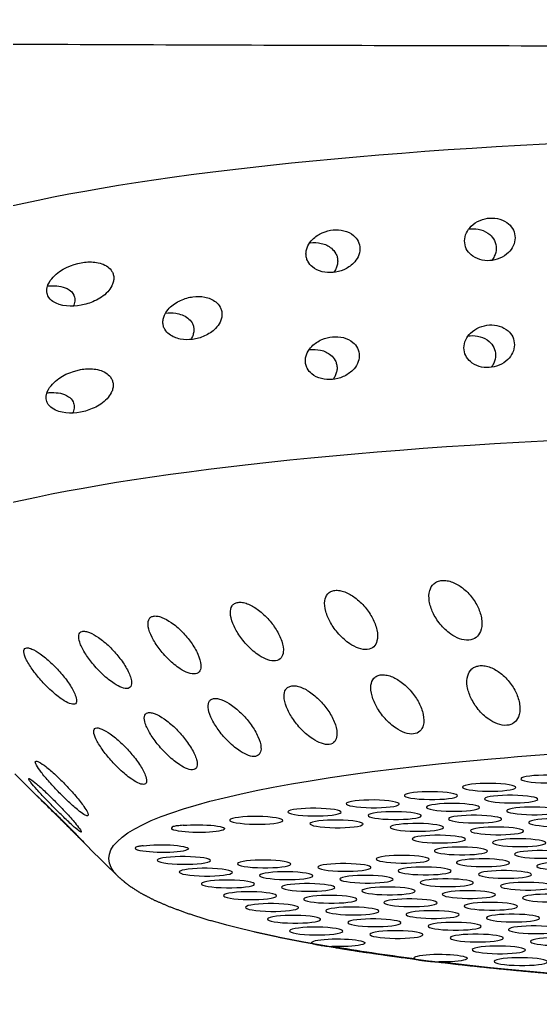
# Model space of a CAD drawing. Extents: x 528 to 612, y 788 to 934.
# Drawn here: x 568.72 to 569.612, y 863.339 to 865.008 of the extents above; entities that cross this region are included whole.
import ezdxf

# ---------------------------------------------------------------- set-up
doc = ezdxf.new("R2010")
doc.units = 0
doc.header["$MEASUREMENT"] = 0
doc.layers.add('1', color=4, linetype='Continuous')
doc.layers.add('DIM', color=3, linetype='Continuous')

# ---------------------------------------------------------------- blocks, each defined once
blk = doc.blocks.new('SUCTION')
at = {"layer": '1'}
for p, q in [((-0.4728, -1.3603), (-0.4244, -1.408)), ((-0.3377, -1.4934), (-0.2956, -1.5349))]:
    blk.add_line(p, q, dxfattribs=at)
for centre, major_axis, start_param, end_param in [((0.5106, 0.0668), (-0.0289, 1.8748), 3.141593, 6.283185), ((0.0017, 0.059), (-0.0289, 1.8748), 3.141593, 6.283185), ((-0.4641, 0.0518), (-0.022, 1.427), 2.994561, 6.430217)]:
    blk.add_ellipse(centre, major_axis=major_axis, ratio=0.145722, start_param=start_param, end_param=end_param, dxfattribs=at)
at = {"layer": '1', "color": 3}
for centre, major_axis, start_param, end_param in [((-0.4786, 0.0515), (-0.0215, 1.3915), 1.410939, 2.237983), ((-0.4626, -0.5977), (0.0007, -0.0455), 0.253665, 6.53685), ((-0.5917, -0.6095), (0.0007, -0.0455), 0.253665, 6.53685), ((-0.3878, -0.6106), (0.0007, -0.0455), 0.253665, 6.53685), ((-0.5169, -0.6224), (0.0007, -0.0455), 0.253665, 6.53685), ((-0.313, -0.6234), (0.0007, -0.0455), 0.253665, 6.53685), ((-0.5711, -0.6471), (0.0007, -0.0455), 0.253665, 6.53685), ((-0.4421, -0.6353), (0.0007, -0.0455), 0.253665, 6.53685), ((-0.3673, -0.6481), (0.0007, -0.0455), 0.253665, 6.53685), ((-0.4963, -0.66), (0.0007, -0.0455), 0.253665, 6.53685), ((-0.6254, -0.6718), (0.0007, -0.0455), 0.253665, 6.53685), ((-0.4216, -0.6728), (0.0007, -0.0455), 0.253665, 6.53685), ((-0.5506, -0.6846), (0.0007, -0.0455), 0.253665, 6.53685), ((-0.4758, -0.6975), (0.0007, -0.0455), 0.253665, 6.53685), ((-0.3468, -0.6857), (0.0007, -0.0455), 0.253665, 6.53685), ((-0.6049, -0.7093), (0.0007, -0.0455), 0.253665, 6.53685), ((-0.401, -0.7104), (0.0007, -0.0455), 0.253665, 6.53685), ((-0.5301, -0.7222), (0.0007, -0.0455), 0.253665, 6.53685), ((-0.3262, -0.7232), (0.0007, -0.0455), 0.253665, 6.53685), ((-0.5843, -0.7469), (0.0007, -0.0455), 0.253665, 6.53685), ((-0.4553, -0.7351), (0.0007, -0.0455), 0.253665, 6.53685), ((-0.3805, -0.7479), (0.0007, -0.0455), 0.253665, 6.53685), ((-0.5096, -0.7598), (0.0007, -0.0455), 0.253665, 6.53685), ((-0.5638, -0.7845), (0.0007, -0.0455), 0.253665, 6.53685), ((-0.4348, -0.7726), (0.0007, -0.0455), 0.253665, 6.53685), ((-0.489, -0.7973), (0.0007, -0.0455), 0.253665, 6.53685), ((-0.36, -0.7855), (0.0007, -0.0455), 0.253665, 6.53685), ((-0.6181, -0.8091), (0.0007, -0.0455), 6.025162, 11.05551), ((-0.4142, -0.8102), (0.0007, -0.0455), 0.253665, 6.53685), ((-0.5433, -0.822), (0.0007, -0.0455), 0.253665, 6.53685), ((-0.3395, -0.823), (0.0007, -0.0455), 0.253665, 6.53685), ((-0.4685, -0.8349), (0.0007, -0.0455), 0.253665, 6.53685), ((-0.3937, -0.8477), (0.0007, -0.0455), 0.253665, 6.53685), ((-0.5228, -0.8596), (0.0007, -0.0455), 0.253665, 6.53685), ((-0.577, -0.8843), (0.0007, -0.0455), 0.253665, 6.53685), ((-0.448, -0.8724), (0.0007, -0.0455), 0.253665, 6.53685), ((-0.5022, -0.8971), (0.0007, -0.0455), 0.253665, 6.53685), ((-0.3732, -0.8853), (0.0007, -0.0455), 0.253665, 6.53685), ((-0.4786, 0.0515), (-0.0215, 1.3915), 2.276318, 2.419801), ((-0.5565, -0.9218), (0.0007, -0.0455), 0.253665, 6.53685), ((-0.4817, -0.9347), (0.0007, -0.0455), 0.253665, 6.53685), ((-0.3527, -0.9228), (0.0007, -0.0455), 0.253665, 6.53685), ((-0.536, -0.9594), (0.0007, -0.0455), 0.253665, 6.53685), ((-0.4612, -0.9722), (0.0007, -0.0455), 0.253665, 6.53685), ((-0.5902, -0.9841), (0.0007, -0.0455), 6.20698, 11.237328), ((-0.5155, -0.9969), (0.0007, -0.0455), 0.253665, 6.53685), ((-0.3864, -0.9851), (0.0007, -0.0455), 0.253665, 6.53685), ((-0.5697, -1.0216), (0.0007, -0.0455), 0.253665, 6.53685), ((-0.4949, -1.0345), (0.0007, -0.0455), 0.253665, 6.53685), ((-0.3659, -1.0226), (0.0007, -0.0455), 0.253665, 6.53685), ((-0.5492, -1.0592), (0.0007, -0.0455), 0.253665, 6.53685), ((-0.4744, -1.072), (0.0007, -0.0455), 0.253665, 6.53685), ((-0.5287, -1.0967), (0.0007, -0.0455), 0.253665, 6.53685), ((-0.4539, -1.1096), (0.0007, -0.0455), 0.253665, 6.53685), ((-0.5081, -1.1343), (0.0007, -0.0455), 0.253665, 6.53685), ((-0.3791, -1.1224), (0.0007, -0.0455), 0.253665, 6.53685), ((-0.4876, -1.1718), (0.0007, -0.0455), 0.253665, 6.53685), ((-0.4671, -1.2094), (0.0007, -0.0455), 0.253665, 6.53685), ((-0.3923, -1.2222), (0.0007, -0.0455), 0.970993, 6.001341), ((-0.4466, -1.2469), (0.0007, -0.0455), 0.253665, 6.53685), ((-0.426, -1.2845), (0.0007, -0.0455), 0.789174, 5.819522)]:
    blk.add_ellipse(centre, major_axis=major_axis, ratio=0.145722, start_param=start_param, end_param=end_param, dxfattribs=at)
at = {"layer": '1'}
blk.add_open_spline([(-0.6826, 0.2881), (-0.6831, 0.2145), (-0.6829, 0.1403), (-0.6822, 0.066), (-0.6809, -0.0084), (-0.679, -0.0826), (-0.6766, -0.1565), (-0.6736, -0.2298), (-0.67, -0.3023), (-0.6659, -0.3738), (-0.6613, -0.4441), (-0.6561, -0.513), (-0.6505, -0.5804), (-0.6443, -0.646), (-0.6377, -0.7097), (-0.6306, -0.7713), (-0.6231, -0.8306), (-0.6151, -0.8875), (-0.6068, -0.9418), (-0.598, -0.9934), (-0.5889, -1.0422), (-0.5794, -1.088), (-0.5696, -1.1307), (-0.5595, -1.1704), (-0.549, -1.2068), (-0.5381, -1.24), (-0.5268, -1.27), (-0.515, -1.2969), (-0.5024, -1.3208), (-0.4886, -1.3418), (-0.4728, -1.3603)], degree=1, dxfattribs=at)
at = {"layer": '1', "color": 3}
for points, knots in [([(-0.1671, -0.6745), (-0.1608, -0.6771), (-0.1542, -0.6808), (-0.1416, -0.6901), (-0.1357, -0.6957), (-0.127, -0.7068), (-0.1233, -0.7127), (-0.1196, -0.7219), (-0.1187, -0.725), (-0.1176, -0.731), (-0.1174, -0.734), (-0.1178, -0.7395), (-0.1184, -0.7421), (-0.1202, -0.7468), (-0.1215, -0.749), (-0.1262, -0.7544), (-0.1305, -0.7568), (-0.1402, -0.7597), (-0.1465, -0.76), (-0.1596, -0.758), (-0.1664, -0.7559), (-0.179, -0.7501), (-0.186, -0.7459), (-0.1989, -0.7356), (-0.2049, -0.7294), (-0.2128, -0.7183), (-0.2158, -0.7131), (-0.2197, -0.7024), (-0.2206, -0.6969), (-0.2199, -0.6874), (-0.2184, -0.683), (-0.2132, -0.6761), (-0.2097, -0.6737), (-0.2007, -0.6698), (-0.1942, -0.6689), (-0.1806, -0.67), (-0.1735, -0.6719), (-0.1671, -0.6745)], [0, 0, 0, 0, 0.023389, 0.023389, 0.0467779, 0.0467779, 0.0659746, 0.0659746, 0.0755729, 0.0755729, 0.0851712, 0.0851712, 0.0947696, 0.0947696, 0.1043679, 0.1043679, 0.1235645, 0.1235645, 0.1469535, 0.1469535, 0.1703425, 0.1703425, 0.1947513, 0.1947513, 0.2191601, 0.2191601, 0.2357472, 0.2357472, 0.2523342, 0.2523342, 0.2689213, 0.2689213, 0.2855084, 0.2855084, 0.3099172, 0.3099172, 0.334326, 0.334326, 0.334326, 0.334326]), ([(0.4272, -0.7594), (0.4227, -0.7594), (0.418, -0.7584), (0.4098, -0.7545), (0.4062, -0.7516), (0.3997, -0.7444), (0.3969, -0.7392), (0.3934, -0.728), (0.3928, -0.722), (0.3934, -0.711), (0.3946, -0.7051), (0.3992, -0.6939), (0.4025, -0.6886), (0.4097, -0.6812), (0.4136, -0.6782), (0.4224, -0.6741), (0.4271, -0.6729), (0.4362, -0.6728), (0.4409, -0.6738), (0.4492, -0.6776), (0.4528, -0.6805), (0.4593, -0.6877), (0.4622, -0.6929), (0.4657, -0.704), (0.4663, -0.7099), (0.4657, -0.7209), (0.4645, -0.7269), (0.4598, -0.7382), (0.4564, -0.7435), (0.4491, -0.751), (0.4452, -0.754), (0.4365, -0.7581), (0.4318, -0.7593), (0.4272, -0.7594)], [0, 0, 0, 0, 0.0137694, 0.0137694, 0.0275389, 0.0275389, 0.045875, 0.045875, 0.0642111, 0.0642111, 0.0822466, 0.0822466, 0.1002822, 0.1002822, 0.114005, 0.114005, 0.1277279, 0.1277279, 0.1414507, 0.1414507, 0.1551736, 0.1551736, 0.1732091, 0.1732091, 0.1912446, 0.1912446, 0.2095807, 0.2095807, 0.2279168, 0.2279168, 0.2416863, 0.2416863, 0.2554557, 0.2554557, 0.2554557, 0.2554557]), ([(0.6104, -0.7565), (0.6058, -0.7566), (0.6012, -0.7556), (0.5929, -0.7517), (0.5893, -0.7488), (0.5829, -0.7416), (0.58, -0.7364), (0.5766, -0.7252), (0.5759, -0.7192), (0.5765, -0.7082), (0.5777, -0.7022), (0.5823, -0.6911), (0.5857, -0.6858), (0.5929, -0.6784), (0.5968, -0.6754), (0.6055, -0.6712), (0.6103, -0.6701), (0.6193, -0.67), (0.624, -0.6709), (0.6323, -0.6748), (0.636, -0.6777), (0.6425, -0.6849), (0.6453, -0.6901), (0.6488, -0.7012), (0.6494, -0.7071), (0.6489, -0.7181), (0.6476, -0.7241), (0.6429, -0.7354), (0.6395, -0.7407), (0.6323, -0.7482), (0.6284, -0.7512), (0.6197, -0.7553), (0.6149, -0.7565), (0.6104, -0.7565)], [0, 0, 0, 0, 0.0137694, 0.0137694, 0.0275389, 0.0275389, 0.045875, 0.045875, 0.0642111, 0.0642111, 0.0822466, 0.0822466, 0.1002822, 0.1002822, 0.114005, 0.114005, 0.1277279, 0.1277279, 0.1414507, 0.1414507, 0.1551736, 0.1551736, 0.1732091, 0.1732091, 0.1912446, 0.1912446, 0.2095807, 0.2095807, 0.2279168, 0.2279168, 0.2416863, 0.2416863, 0.2554557, 0.2554557, 0.2554557, 0.2554557]), ([(0.4477, -0.7519), (0.4478, -0.7508), (0.4479, -0.7497), (0.4483, -0.7431), (0.4477, -0.737), (0.4443, -0.7257), (0.4415, -0.7204), (0.435, -0.7131), (0.4314, -0.7102), (0.4232, -0.7063), (0.4185, -0.7053), (0.4095, -0.7055), (0.4047, -0.7066), (0.3979, -0.7099), (0.3955, -0.7114), (0.3934, -0.7131)], [0.06228793, 0.06228793, 0.06228793, 0.06228793, 0.06587176, 0.06587176, 0.08466047, 0.08466047, 0.10344918, 0.10344918, 0.11715342, 0.11715342, 0.13085765, 0.13085765, 0.14456189, 0.14456189, 0.15250533, 0.15250533, 0.15250533, 0.15250533]), ([(0.6308, -0.749), (0.6309, -0.7479), (0.631, -0.7469), (0.6314, -0.7402), (0.6309, -0.7342), (0.6275, -0.7229), (0.6246, -0.7176), (0.6181, -0.7103), (0.6145, -0.7074), (0.6063, -0.7035), (0.6017, -0.7025), (0.5926, -0.7027), (0.5879, -0.7038), (0.581, -0.7071), (0.5787, -0.7086), (0.5765, -0.7102)], [0.06228793, 0.06228793, 0.06228793, 0.06228793, 0.06587176, 0.06587176, 0.08466047, 0.08466047, 0.10344918, 0.10344918, 0.11715342, 0.11715342, 0.13085765, 0.13085765, 0.14456189, 0.14456189, 0.15250533, 0.15250533, 0.15250533, 0.15250533]), ([(-0.0204, -0.7382), (-0.0142, -0.7408), (-0.0075, -0.7445), (0.0051, -0.7538), (0.011, -0.7594), (0.0197, -0.7705), (0.0234, -0.7764), (0.027, -0.7856), (0.0279, -0.7886), (0.029, -0.7947), (0.0292, -0.7976), (0.0288, -0.8032), (0.0282, -0.8058), (0.0264, -0.8105), (0.0251, -0.8126), (0.0204, -0.8181), (0.0162, -0.8205), (0.0065, -0.8234), (0.0002, -0.8236), (-0.0129, -0.8217), (-0.0197, -0.8196), (-0.0323, -0.8138), (-0.0393, -0.8096), (-0.0522, -0.7993), (-0.0582, -0.7931), (-0.0662, -0.782), (-0.0692, -0.7768), (-0.0731, -0.7661), (-0.074, -0.7606), (-0.0733, -0.7511), (-0.0717, -0.7467), (-0.0666, -0.7398), (-0.063, -0.7373), (-0.054, -0.7334), (-0.0475, -0.7326), (-0.0339, -0.7337), (-0.0268, -0.7356), (-0.0204, -0.7382)], [0, 0, 0, 0, 0.0233552, 0.0233552, 0.0467103, 0.0467103, 0.0658795, 0.0658795, 0.0754641, 0.0754641, 0.0850487, 0.0850487, 0.0946332, 0.0946332, 0.1042178, 0.1042178, 0.123387, 0.123387, 0.1467421, 0.1467421, 0.1700973, 0.1700973, 0.1945396, 0.1945396, 0.2189818, 0.2189818, 0.2355966, 0.2355966, 0.2522113, 0.2522113, 0.2688261, 0.2688261, 0.2854408, 0.2854408, 0.3098831, 0.3098831, 0.3343253, 0.3343253, 0.3343253, 0.3343253]), ([(-0.6191, -0.8532), (-0.6193, -0.8529), (-0.6194, -0.8525), (-0.6202, -0.8506), (-0.6206, -0.8483), (-0.6214, -0.8429), (-0.6218, -0.84), (-0.6227, -0.8336), (-0.6231, -0.83), (-0.6241, -0.8216), (-0.6245, -0.8168), (-0.6247, -0.812)], [-0.10333223, -0.10333223, -0.10333223, -0.10333223, -0.09981809, -0.09981809, -0.08531374, -0.08531374, -0.07331614, -0.07331614, -0.06095866, -0.06095866, -0.0463084, -0.0463084, -0.0463084, -0.0463084]), ([(-0.18, -0.8424), (-0.1739, -0.8455), (-0.1673, -0.8498), (-0.1548, -0.86), (-0.1491, -0.866), (-0.1405, -0.8774), (-0.137, -0.8833), (-0.1335, -0.8923), (-0.1326, -0.8953), (-0.1317, -0.901), (-0.1315, -0.9038), (-0.132, -0.9088), (-0.1327, -0.9112), (-0.1346, -0.9153), (-0.1359, -0.9171), (-0.1407, -0.9215), (-0.145, -0.9232), (-0.1548, -0.9246), (-0.1611, -0.924), (-0.1742, -0.9205), (-0.1809, -0.9176), (-0.1935, -0.9106), (-0.2003, -0.9059), (-0.2131, -0.8947), (-0.219, -0.8882), (-0.2267, -0.877), (-0.2296, -0.8718), (-0.2333, -0.8614), (-0.234, -0.8563), (-0.2332, -0.8475), (-0.2315, -0.8437), (-0.2262, -0.838), (-0.2227, -0.8361), (-0.2136, -0.8336), (-0.2071, -0.8337), (-0.1935, -0.8364), (-0.1865, -0.8391), (-0.18, -0.8424)], [0, 0, 0, 0, 0.023389, 0.023389, 0.0467779, 0.0467779, 0.0659746, 0.0659746, 0.0755729, 0.0755729, 0.0851712, 0.0851712, 0.0947696, 0.0947696, 0.1043679, 0.1043679, 0.1235645, 0.1235645, 0.1469535, 0.1469535, 0.1703425, 0.1703425, 0.1947513, 0.1947513, 0.2191601, 0.2191601, 0.2357472, 0.2357472, 0.2523342, 0.2523342, 0.2689213, 0.2689213, 0.2855084, 0.2855084, 0.3099172, 0.3099172, 0.334326, 0.334326, 0.334326, 0.334326]), ([(-0.0345, -0.9202), (-0.0283, -0.9233), (-0.0217, -0.9276), (-0.0094, -0.9378), (-0.0036, -0.9438), (0.0049, -0.9552), (0.0085, -0.9611), (0.012, -0.9701), (0.0128, -0.973), (0.0138, -0.9788), (0.0139, -0.9815), (0.0134, -0.9866), (0.0128, -0.9889), (0.0108, -0.993), (0.0095, -0.9948), (0.0047, -0.9993), (0.0004, -1.0009), (-0.0093, -1.0023), (-0.0156, -1.0018), (-0.0287, -0.9983), (-0.0354, -0.9954), (-0.048, -0.9884), (-0.0548, -0.9837), (-0.0676, -0.9725), (-0.0735, -0.966), (-0.0812, -0.9548), (-0.0841, -0.9495), (-0.0878, -0.9392), (-0.0886, -0.934), (-0.0877, -0.9253), (-0.0861, -0.9214), (-0.0808, -0.9157), (-0.0772, -0.9138), (-0.0681, -0.9114), (-0.0616, -0.9115), (-0.048, -0.9142), (-0.0409, -0.9169), (-0.0345, -0.9202)], [0, 0, 0, 0, 0.0233552, 0.0233552, 0.0467103, 0.0467103, 0.0658795, 0.0658795, 0.0754641, 0.0754641, 0.0850487, 0.0850487, 0.0946332, 0.0946332, 0.1042178, 0.1042178, 0.123387, 0.123387, 0.1467421, 0.1467421, 0.1700973, 0.1700973, 0.1945396, 0.1945396, 0.2189818, 0.2189818, 0.2355966, 0.2355966, 0.2522113, 0.2522113, 0.2688261, 0.2688261, 0.2854408, 0.2854408, 0.3098831, 0.3098831, 0.3343253, 0.3343253, 0.3343253, 0.3343253]), ([(0.4077, -1.031), (0.4054, -1.0311), (0.4032, -1.0308), (0.3988, -1.0298), (0.3967, -1.029), (0.3909, -1.0261), (0.3876, -1.0233), (0.3812, -1.0156), (0.3784, -1.0099), (0.3752, -0.9976), (0.3748, -0.9911), (0.3757, -0.9792), (0.3772, -0.9727), (0.3824, -0.9605), (0.3861, -0.9547), (0.3938, -0.9469), (0.3977, -0.9439), (0.4062, -0.9398), (0.4109, -0.9386), (0.4199, -0.9385), (0.4244, -0.9395), (0.4323, -0.9434), (0.4357, -0.9462), (0.4422, -0.9538), (0.445, -0.9595), (0.4483, -0.9716), (0.4487, -0.978), (0.4477, -0.9899), (0.4462, -0.9965), (0.4408, -1.0089), (0.437, -1.0148), (0.4292, -1.0226), (0.4254, -1.0255), (0.4191, -1.0287), (0.4168, -1.0295), (0.4123, -1.0307), (0.41, -1.031), (0.4077, -1.031)], [0, 0, 0, 0, 0.0068896, 0.0068896, 0.0137791, 0.0137791, 0.0275583, 0.0275583, 0.0493984, 0.0493984, 0.0712384, 0.0712384, 0.0924883, 0.0924883, 0.1137382, 0.1137382, 0.1274079, 0.1274079, 0.1410777, 0.1410777, 0.1547474, 0.1547474, 0.1684171, 0.1684171, 0.189667, 0.189667, 0.2109169, 0.2109169, 0.2327569, 0.2327569, 0.254597, 0.254597, 0.2683762, 0.2683762, 0.2752657, 0.2752657, 0.2821553, 0.2821553, 0.2821553, 0.2821553]), ([(0.5908, -1.0282), (0.5886, -1.0282), (0.5863, -1.028), (0.582, -1.027), (0.5799, -1.0262), (0.574, -1.0233), (0.5708, -1.0204), (0.5643, -1.0128), (0.5615, -1.007), (0.5583, -0.9948), (0.5579, -0.9882), (0.5589, -0.9763), (0.5603, -0.9699), (0.5655, -0.9577), (0.5692, -0.9518), (0.577, -0.944), (0.5808, -0.9411), (0.5893, -0.937), (0.594, -0.9358), (0.603, -0.9356), (0.6076, -0.9367), (0.6155, -0.9406), (0.6188, -0.9434), (0.6254, -0.951), (0.6282, -0.9567), (0.6314, -0.9688), (0.6318, -0.9752), (0.6308, -0.9871), (0.6293, -0.9937), (0.624, -1.0061), (0.6202, -1.012), (0.6124, -1.0198), (0.6086, -1.0227), (0.6022, -1.0259), (0.6, -1.0267), (0.5954, -1.0278), (0.5931, -1.0282), (0.5908, -1.0282)], [0, 0, 0, 0, 0.0068896, 0.0068896, 0.0137791, 0.0137791, 0.0275583, 0.0275583, 0.0493984, 0.0493984, 0.0712384, 0.0712384, 0.0924883, 0.0924883, 0.1137382, 0.1137382, 0.1274079, 0.1274079, 0.1410777, 0.1410777, 0.1547474, 0.1547474, 0.1684171, 0.1684171, 0.189667, 0.189667, 0.2109169, 0.2109169, 0.2327569, 0.2327569, 0.254597, 0.254597, 0.2683762, 0.2683762, 0.2752657, 0.2752657, 0.2821553, 0.2821553, 0.2821553, 0.2821553]), ([(-0.1963, -0.9949), (-0.1902, -0.9986), (-0.1837, -1.0034), (-0.1714, -1.0144), (-0.1658, -1.0206), (-0.1575, -1.0321), (-0.154, -1.038), (-0.1507, -1.0465), (-0.1499, -1.0494), (-0.1491, -1.0547), (-0.149, -1.0572), (-0.1496, -1.0617), (-0.1503, -1.0637), (-0.1523, -1.0672), (-0.1536, -1.0686), (-0.1585, -1.0719), (-0.1629, -1.0728), (-0.1727, -1.0727), (-0.179, -1.0713), (-0.192, -1.0663), (-0.1987, -1.0627), (-0.2111, -1.0547), (-0.2179, -1.0495), (-0.2304, -1.0376), (-0.2361, -1.031), (-0.2436, -1.0197), (-0.2464, -1.0146), (-0.2499, -1.0048), (-0.2506, -1), (-0.2496, -0.9922), (-0.2478, -0.989), (-0.2424, -0.9846), (-0.2388, -0.9834), (-0.2297, -0.9824), (-0.2232, -0.9833), (-0.2097, -0.9876), (-0.2027, -0.991), (-0.1963, -0.9949)], [0, 0, 0, 0, 0.023389, 0.023389, 0.0467779, 0.0467779, 0.0659746, 0.0659746, 0.0755729, 0.0755729, 0.0851712, 0.0851712, 0.0947696, 0.0947696, 0.1043679, 0.1043679, 0.1235645, 0.1235645, 0.1469535, 0.1469535, 0.1703425, 0.1703425, 0.1947513, 0.1947513, 0.2191601, 0.2191601, 0.2357472, 0.2357472, 0.2523342, 0.2523342, 0.2689213, 0.2689213, 0.2855084, 0.2855084, 0.3099172, 0.3099172, 0.334326, 0.334326, 0.334326, 0.334326]), ([(0.4266, -1.0244), (0.4266, -1.0242), (0.4266, -1.0239), (0.4272, -1.0176), (0.427, -1.0109), (0.4239, -0.9983), (0.4211, -0.9923), (0.4145, -0.9845), (0.4113, -0.9817), (0.4055, -0.9788), (0.4034, -0.9781), (0.3991, -0.9771), (0.3969, -0.9768), (0.3924, -0.9769), (0.3901, -0.9772), (0.3856, -0.9783), (0.3833, -0.9792), (0.3792, -0.9812), (0.3772, -0.9824), (0.3754, -0.9838)], [0.07451048, 0.07451048, 0.07451048, 0.07451048, 0.0754781, 0.0754781, 0.09854089, 0.09854089, 0.12160367, 0.12160367, 0.13525987, 0.13525987, 0.14208797, 0.14208797, 0.14891607, 0.14891607, 0.15574416, 0.15574416, 0.16257226, 0.16257226, 0.16931395, 0.16931395, 0.16931395, 0.16931395]), ([(0.6097, -1.0216), (0.6097, -1.0213), (0.6098, -1.0211), (0.6104, -1.0147), (0.6101, -1.0081), (0.607, -0.9955), (0.6042, -0.9894), (0.5976, -0.9817), (0.5944, -0.9789), (0.5886, -0.976), (0.5866, -0.9752), (0.5823, -0.9742), (0.58, -0.974), (0.5755, -0.9741), (0.5732, -0.9744), (0.5687, -0.9755), (0.5665, -0.9763), (0.5623, -0.9784), (0.5603, -0.9796), (0.5585, -0.9809)], [0.07451048, 0.07451048, 0.07451048, 0.07451048, 0.0754781, 0.0754781, 0.09854089, 0.09854089, 0.12160367, 0.12160367, 0.13525987, 0.13525987, 0.14208797, 0.14208797, 0.14891607, 0.14891607, 0.15574416, 0.15574416, 0.16257226, 0.16257226, 0.16931395, 0.16931395, 0.16931395, 0.16931395]), ([(-0.5901, -1.0294), (-0.5903, -1.0293), (-0.5906, -1.029), (-0.5913, -1.0278), (-0.5918, -1.0262), (-0.5927, -1.0222), (-0.5931, -1.02), (-0.5941, -1.0147), (-0.5946, -1.0117), (-0.5957, -1.0042), (-0.5963, -0.9998), (-0.5965, -0.9951)], [-0.10333581, -0.10333581, -0.10333581, -0.10333581, -0.09774084, -0.09774084, -0.08402044, -0.08402044, -0.07264257, -0.07264257, -0.06085918, -0.06085918, -0.04630941, -0.04630941, -0.04630941, -0.04630941]), ([(-0.0522, -1.0854), (-0.0461, -1.0891), (-0.0396, -1.0939), (-0.0274, -1.1049), (-0.0217, -1.1111), (-0.0135, -1.1226), (-0.01, -1.1285), (-0.0067, -1.137), (-0.0059, -1.1398), (-0.0051, -1.1452), (-0.005, -1.1477), (-0.0056, -1.1522), (-0.0063, -1.1542), (-0.0083, -1.1576), (-0.0096, -1.1591), (-0.0145, -1.1624), (-0.0189, -1.1633), (-0.0286, -1.1632), (-0.0349, -1.1618), (-0.0479, -1.1568), (-0.0546, -1.1533), (-0.067, -1.1452), (-0.0738, -1.14), (-0.0864, -1.1281), (-0.0921, -1.1215), (-0.0996, -1.1102), (-0.1024, -1.1051), (-0.1059, -1.0952), (-0.1066, -1.0905), (-0.1056, -1.0827), (-0.1038, -1.0794), (-0.0984, -1.075), (-0.0948, -1.0738), (-0.0857, -1.0728), (-0.0792, -1.0738), (-0.0656, -1.0781), (-0.0586, -1.0815), (-0.0522, -1.0854)], [0, 0, 0, 0, 0.0233552, 0.0233552, 0.0467103, 0.0467103, 0.0658795, 0.0658795, 0.0754641, 0.0754641, 0.0850487, 0.0850487, 0.0946332, 0.0946332, 0.1042178, 0.1042178, 0.123387, 0.123387, 0.1467421, 0.1467421, 0.1700973, 0.1700973, 0.1945396, 0.1945396, 0.2189818, 0.2189818, 0.2355966, 0.2355966, 0.2522113, 0.2522113, 0.2688261, 0.2688261, 0.2854408, 0.2854408, 0.3098831, 0.3098831, 0.3343253, 0.3343253, 0.3343253, 0.3343253]), ([(-0.2156, -1.1294), (-0.2095, -1.1336), (-0.2031, -1.1388), (-0.1911, -1.1504), (-0.1855, -1.1568), (-0.1775, -1.1682), (-0.1741, -1.1739), (-0.171, -1.182), (-0.1703, -1.1846), (-0.1695, -1.1894), (-0.1695, -1.1916), (-0.1702, -1.1955), (-0.1709, -1.1972), (-0.173, -1.1999), (-0.1744, -1.2009), (-0.1793, -1.2031), (-0.1837, -1.2032), (-0.1935, -1.2016), (-0.1998, -1.1993), (-0.2127, -1.1929), (-0.2193, -1.1888), (-0.2316, -1.1798), (-0.2382, -1.1742), (-0.2505, -1.1618), (-0.2562, -1.1551), (-0.2634, -1.1442), (-0.2661, -1.1392), (-0.2694, -1.13), (-0.27, -1.1258), (-0.2688, -1.1191), (-0.267, -1.1165), (-0.2615, -1.1134), (-0.2579, -1.1129), (-0.2488, -1.1134), (-0.2423, -1.1152), (-0.2288, -1.121), (-0.2219, -1.1251), (-0.2156, -1.1294)], [0, 0, 0, 0, 0.023389, 0.023389, 0.0467779, 0.0467779, 0.0659746, 0.0659746, 0.0755729, 0.0755729, 0.0851712, 0.0851712, 0.0947696, 0.0947696, 0.1043679, 0.1043679, 0.1235645, 0.1235645, 0.1469535, 0.1469535, 0.1703425, 0.1703425, 0.1947513, 0.1947513, 0.2191601, 0.2191601, 0.2357472, 0.2357472, 0.2523342, 0.2523342, 0.2689213, 0.2689213, 0.2855084, 0.2855084, 0.3099172, 0.3099172, 0.334326, 0.334326, 0.334326, 0.334326]), ([(0.476, -1.2742), (0.4737, -1.2742), (0.4715, -1.2739), (0.4674, -1.2729), (0.4655, -1.2721), (0.4602, -1.2691), (0.4573, -1.2664), (0.4508, -1.2582), (0.4482, -1.2516), (0.4454, -1.2376), (0.4453, -1.2303), (0.4469, -1.2171), (0.4487, -1.2099), (0.4547, -1.1962), (0.4589, -1.1895), (0.4675, -1.1812), (0.4711, -1.1784), (0.4773, -1.1753), (0.4795, -1.1745), (0.4839, -1.1733), (0.4862, -1.173), (0.4907, -1.1729), (0.4929, -1.1732), (0.4971, -1.1742), (0.4991, -1.175), (0.5046, -1.1779), (0.5076, -1.1806), (0.5143, -1.1887), (0.517, -1.1952), (0.5198, -1.2089), (0.5198, -1.2159), (0.5182, -1.2292), (0.5163, -1.2365), (0.5099, -1.2506), (0.5056, -1.2574), (0.4969, -1.2658), (0.4934, -1.2686), (0.4872, -1.2717), (0.4851, -1.2726), (0.4806, -1.2738), (0.4784, -1.2741), (0.476, -1.2742)], [0, 0, 0, 0, 0.0069864, 0.0069864, 0.0139728, 0.0139728, 0.0279456, 0.0279456, 0.0559253, 0.0559253, 0.0839051, 0.0839051, 0.1105409, 0.1105409, 0.1371767, 0.1371767, 0.1508496, 0.1508496, 0.1576861, 0.1576861, 0.1645225, 0.1645225, 0.171359, 0.171359, 0.1781955, 0.1781955, 0.1918684, 0.1918684, 0.2185042, 0.2185042, 0.24514, 0.24514, 0.2731197, 0.2731197, 0.3010995, 0.3010995, 0.3150723, 0.3150723, 0.3220587, 0.3220587, 0.3290451, 0.3290451, 0.3290451, 0.3290451]), ([(-0.0732, -1.2311), (-0.0672, -1.2353), (-0.0607, -1.2405), (-0.0488, -1.2521), (-0.0432, -1.2584), (-0.0352, -1.2698), (-0.0318, -1.2755), (-0.0287, -1.2836), (-0.028, -1.2862), (-0.0272, -1.291), (-0.0272, -1.2932), (-0.0279, -1.2971), (-0.0286, -1.2987), (-0.0307, -1.3015), (-0.0321, -1.3025), (-0.037, -1.3047), (-0.0414, -1.3048), (-0.0511, -1.3032), (-0.0574, -1.301), (-0.0703, -1.2946), (-0.0769, -1.2904), (-0.0892, -1.2815), (-0.0959, -1.2758), (-0.1082, -1.2635), (-0.1138, -1.2568), (-0.1211, -1.2458), (-0.1238, -1.2409), (-0.1271, -1.2317), (-0.1277, -1.2274), (-0.1265, -1.2207), (-0.1247, -1.2181), (-0.1192, -1.215), (-0.1156, -1.2145), (-0.1064, -1.215), (-0.0999, -1.2168), (-0.0865, -1.2227), (-0.0795, -1.2267), (-0.0732, -1.2311)], [0, 0, 0, 0, 0.0233552, 0.0233552, 0.0467103, 0.0467103, 0.0658795, 0.0658795, 0.0754641, 0.0754641, 0.0850487, 0.0850487, 0.0946332, 0.0946332, 0.1042178, 0.1042178, 0.123387, 0.123387, 0.1467421, 0.1467421, 0.1700973, 0.1700973, 0.1945396, 0.1945396, 0.2189818, 0.2189818, 0.2355966, 0.2355966, 0.2522113, 0.2522113, 0.2688261, 0.2688261, 0.2854408, 0.2854408, 0.3098831, 0.3098831, 0.3343253, 0.3343253, 0.3343253, 0.3343253]), ([(-0.2375, -1.2438), (-0.2316, -1.2484), (-0.2252, -1.2539), (-0.2135, -1.2659), (-0.208, -1.2723), (-0.2002, -1.2834), (-0.1969, -1.2888), (-0.194, -1.2962), (-0.1933, -1.2986), (-0.1926, -1.3028), (-0.1926, -1.3047), (-0.1934, -1.3079), (-0.1942, -1.3092), (-0.1963, -1.3111), (-0.1977, -1.3118), (-0.2027, -1.3127), (-0.2071, -1.3121), (-0.2169, -1.309), (-0.2231, -1.306), (-0.2359, -1.2983), (-0.2425, -1.2936), (-0.2545, -1.2838), (-0.2611, -1.2779), (-0.2732, -1.2653), (-0.2787, -1.2587), (-0.2857, -1.2481), (-0.2883, -1.2435), (-0.2914, -1.2351), (-0.2919, -1.2314), (-0.2906, -1.2259), (-0.2888, -1.224), (-0.2832, -1.2223), (-0.2796, -1.2225), (-0.2704, -1.2244), (-0.264, -1.2271), (-0.2506, -1.2344), (-0.2437, -1.239), (-0.2375, -1.2438)], [0, 0, 0, 0, 0.023389, 0.023389, 0.0467779, 0.0467779, 0.0659746, 0.0659746, 0.0755729, 0.0755729, 0.0851712, 0.0851712, 0.0947696, 0.0947696, 0.1043679, 0.1043679, 0.1235645, 0.1235645, 0.1469535, 0.1469535, 0.1703425, 0.1703425, 0.1947513, 0.1947513, 0.2191601, 0.2191601, 0.2357472, 0.2357472, 0.2523342, 0.2523342, 0.2689213, 0.2689213, 0.2855084, 0.2855084, 0.3099172, 0.3099172, 0.334326, 0.334326, 0.334326, 0.334326]), ([(0.4916, -1.2694), (0.4921, -1.2638), (0.492, -1.2579), (0.4899, -1.2447), (0.4874, -1.2375), (0.4806, -1.2289), (0.4778, -1.2262), (0.4726, -1.2234), (0.4707, -1.2226), (0.4667, -1.2215), (0.4645, -1.2213), (0.46, -1.2213), (0.4577, -1.2217), (0.4534, -1.2229), (0.4513, -1.2237), (0.4481, -1.2253), (0.4469, -1.226), (0.4458, -1.2267)], [0.1031187, 0.1031187, 0.1031187, 0.1031187, 0.1276978, 0.1276978, 0.1593765, 0.1593765, 0.1731128, 0.1731128, 0.179981, 0.179981, 0.1868491, 0.1868491, 0.1937173, 0.1937173, 0.2005854, 0.2005854, 0.2047116, 0.2047116, 0.2047116, 0.2047116]), ([(-0.3864, -1.2478), (-0.3867, -1.2512), (-0.3869, -1.2543), (-0.3875, -1.2602), (-0.3879, -1.2627), (-0.3891, -1.2663), (-0.39, -1.2674), (-0.3918, -1.2679), (-0.3927, -1.2674), (-0.3935, -1.266)], [-0.10334717, -0.10334717, -0.10334717, -0.10334717, -0.09099542, -0.09099542, -0.07615637, -0.07615637, -0.06155718, -0.06155718, -0.04630625, -0.04630625, -0.04630625, -0.04630625]), ([(-0.4208, -1.3165), (-0.4212, -1.3194), (-0.4215, -1.3219), (-0.4222, -1.3264), (-0.4227, -1.3282), (-0.4241, -1.3301), (-0.4249, -1.3302), (-0.4267, -1.329), (-0.4277, -1.3275), (-0.4284, -1.3252)], [-0.10334717, -0.10334717, -0.10334717, -0.10334717, -0.09099542, -0.09099542, -0.07615637, -0.07615637, -0.06155718, -0.06155718, -0.04630625, -0.04630625, -0.04630625, -0.04630625]), ([(-0.2618, -1.3359), (-0.2559, -1.3409), (-0.2497, -1.3467), (-0.2382, -1.3587), (-0.2328, -1.365), (-0.2252, -1.3757), (-0.2221, -1.3808), (-0.2193, -1.3874), (-0.2186, -1.3895), (-0.218, -1.393), (-0.2181, -1.3946), (-0.2189, -1.397), (-0.2197, -1.3979), (-0.2219, -1.399), (-0.2233, -1.3993), (-0.2283, -1.399), (-0.2327, -1.3976), (-0.2424, -1.393), (-0.2486, -1.3893), (-0.2613, -1.3804), (-0.2677, -1.3753), (-0.2796, -1.365), (-0.2861, -1.3588), (-0.2979, -1.3462), (-0.3033, -1.3397), (-0.3101, -1.3298), (-0.3126, -1.3255), (-0.3156, -1.3181), (-0.316, -1.315), (-0.3146, -1.3108), (-0.3127, -1.3096), (-0.3071, -1.3094), (-0.3034, -1.3102), (-0.2943, -1.3137), (-0.2879, -1.3171), (-0.2747, -1.3256), (-0.2679, -1.3308), (-0.2618, -1.3359)], [0, 0, 0, 0, 0.023389, 0.023389, 0.0467779, 0.0467779, 0.0659746, 0.0659746, 0.0755729, 0.0755729, 0.0851712, 0.0851712, 0.0947696, 0.0947696, 0.1043679, 0.1043679, 0.1235645, 0.1235645, 0.1469535, 0.1469535, 0.1703425, 0.1703425, 0.1947513, 0.1947513, 0.2191601, 0.2191601, 0.2357472, 0.2357472, 0.2523342, 0.2523342, 0.2689213, 0.2689213, 0.2855084, 0.2855084, 0.3099172, 0.3099172, 0.334326, 0.334326, 0.334326, 0.334326]), ([(-0.0971, -1.3548), (-0.0912, -1.3594), (-0.0848, -1.365), (-0.0731, -1.3769), (-0.0676, -1.3833), (-0.0598, -1.3943), (-0.0566, -1.3998), (-0.0536, -1.4072), (-0.0529, -1.4096), (-0.0522, -1.4138), (-0.0523, -1.4157), (-0.053, -1.4188), (-0.0538, -1.4201), (-0.0559, -1.4221), (-0.0573, -1.4227), (-0.0623, -1.4237), (-0.0667, -1.423), (-0.0765, -1.4199), (-0.0827, -1.4169), (-0.0955, -1.4093), (-0.102, -1.4046), (-0.1141, -1.3949), (-0.1207, -1.3889), (-0.1328, -1.3763), (-0.1383, -1.3697), (-0.1454, -1.3591), (-0.1479, -1.3544), (-0.1511, -1.3461), (-0.1516, -1.3423), (-0.1503, -1.3368), (-0.1484, -1.3349), (-0.1428, -1.3332), (-0.1392, -1.3334), (-0.13, -1.3354), (-0.1236, -1.3381), (-0.1102, -1.3454), (-0.1033, -1.35), (-0.0971, -1.3548)], [0, 0, 0, 0, 0.0233552, 0.0233552, 0.0467103, 0.0467103, 0.0658795, 0.0658795, 0.0754641, 0.0754641, 0.0850487, 0.0850487, 0.0946332, 0.0946332, 0.1042178, 0.1042178, 0.123387, 0.123387, 0.1467421, 0.1467421, 0.1700973, 0.1700973, 0.1945396, 0.1945396, 0.2189818, 0.2189818, 0.2355966, 0.2355966, 0.2522113, 0.2522113, 0.2688261, 0.2688261, 0.2854408, 0.2854408, 0.3098831, 0.3098831, 0.3343253, 0.3343253, 0.3343253, 0.3343253]), ([(0.3489, -1.4753), (0.3473, -1.4753), (0.3456, -1.4751), (0.3425, -1.4744), (0.3411, -1.4739), (0.3356, -1.4714), (0.3323, -1.4679), (0.3209, -1.4515), (0.3204, -1.4329), (0.3244, -1.4095), (0.3267, -1.4014), (0.3339, -1.3855), (0.3387, -1.3777), (0.3485, -1.3684), (0.352, -1.3657), (0.3578, -1.3627), (0.3599, -1.3619), (0.3642, -1.3607), (0.3664, -1.3603), (0.371, -1.3603), (0.3731, -1.3606), (0.3771, -1.3616), (0.3789, -1.3624), (0.3839, -1.3653), (0.3865, -1.3678), (0.3934, -1.3768), (0.3957, -1.3846), (0.3978, -1.4003), (0.3973, -1.4084), (0.3933, -1.4318), (0.3861, -1.4505), (0.3683, -1.4674), (0.3637, -1.4709), (0.3572, -1.4737), (0.3556, -1.4742), (0.3522, -1.475), (0.3505, -1.4752), (0.3489, -1.4753)], [0, 0, 0, 0, 0.004866, 0.004866, 0.009732, 0.009732, 0.0279202, 0.0279202, 0.1064516, 0.1064516, 0.1420303, 0.1420303, 0.1776091, 0.1776091, 0.1914434, 0.1914434, 0.1983605, 0.1983605, 0.2052777, 0.2052777, 0.2121948, 0.2121948, 0.219112, 0.219112, 0.2329463, 0.2329463, 0.268525, 0.268525, 0.3041037, 0.3041037, 0.3826351, 0.3826351, 0.4008234, 0.4008234, 0.4056894, 0.4056894, 0.4105553, 0.4105553, 0.4105553, 0.4105553]), ([(0.532, -1.4724), (0.5304, -1.4725), (0.5287, -1.4723), (0.5257, -1.4716), (0.5243, -1.4711), (0.5187, -1.4685), (0.5155, -1.4651), (0.504, -1.4487), (0.5035, -1.4301), (0.5075, -1.4067), (0.5098, -1.3986), (0.517, -1.3827), (0.5219, -1.3748), (0.5317, -1.3656), (0.5351, -1.3629), (0.541, -1.3599), (0.543, -1.3591), (0.5473, -1.3579), (0.5496, -1.3575), (0.5541, -1.3574), (0.5563, -1.3577), (0.5602, -1.3588), (0.5621, -1.3596), (0.567, -1.3624), (0.5696, -1.365), (0.5765, -1.374), (0.5789, -1.3817), (0.5809, -1.3975), (0.5805, -1.4056), (0.5765, -1.429), (0.5692, -1.4476), (0.5515, -1.4645), (0.5469, -1.4681), (0.5403, -1.4709), (0.5387, -1.4714), (0.5354, -1.4722), (0.5336, -1.4724), (0.532, -1.4724)], [0, 0, 0, 0, 0.004866, 0.004866, 0.009732, 0.009732, 0.0279202, 0.0279202, 0.1064516, 0.1064516, 0.1420303, 0.1420303, 0.1776091, 0.1776091, 0.1914434, 0.1914434, 0.1983605, 0.1983605, 0.2052777, 0.2052777, 0.2121948, 0.2121948, 0.219112, 0.219112, 0.2329463, 0.2329463, 0.268525, 0.268525, 0.3041037, 0.3041037, 0.3826351, 0.3826351, 0.4008234, 0.4008234, 0.4056894, 0.4056894, 0.4105553, 0.4105553, 0.4105553, 0.4105553]), ([(-0.3156, -1.4478), (-0.3099, -1.4531), (-0.3039, -1.4591), (-0.2928, -1.4708), (-0.2877, -1.4766), (-0.2805, -1.4858), (-0.2776, -1.4899), (-0.275, -1.4946), (-0.2745, -1.496), (-0.274, -1.4981), (-0.2741, -1.4988), (-0.275, -1.4996), (-0.2758, -1.4997), (-0.2781, -1.4991), (-0.2795, -1.4985), (-0.2845, -1.4959), (-0.2888, -1.493), (-0.2983, -1.4859), (-0.3044, -1.4809), (-0.3167, -1.4702), (-0.3229, -1.4645), (-0.3344, -1.4535), (-0.3406, -1.4473), (-0.352, -1.4352), (-0.3571, -1.4294), (-0.3636, -1.4212), (-0.3659, -1.4179), (-0.3686, -1.4128), (-0.3689, -1.411), (-0.3673, -1.4096), (-0.3654, -1.41), (-0.3598, -1.4125), (-0.3562, -1.4147), (-0.3472, -1.4208), (-0.3409, -1.4256), (-0.3281, -1.4363), (-0.3215, -1.4422), (-0.3156, -1.4478)], [0, 0, 0, 0, 0.023389, 0.023389, 0.0467779, 0.0467779, 0.0659746, 0.0659746, 0.0755729, 0.0755729, 0.0851712, 0.0851712, 0.0947696, 0.0947696, 0.1043679, 0.1043679, 0.1235645, 0.1235645, 0.1469535, 0.1469535, 0.1703425, 0.1703425, 0.1947513, 0.1947513, 0.2191601, 0.2191601, 0.2357472, 0.2357472, 0.2523342, 0.2523342, 0.2689213, 0.2689213, 0.2855084, 0.2855084, 0.3099172, 0.3099172, 0.334326, 0.334326, 0.334326, 0.334326]), ([(-0.3442, -1.4655), (-0.3386, -1.4709), (-0.3327, -1.4768), (-0.3218, -1.4881), (-0.3169, -1.4935), (-0.3098, -1.5017), (-0.307, -1.5052), (-0.3045, -1.5089), (-0.304, -1.5098), (-0.3036, -1.5111), (-0.3037, -1.5114), (-0.3047, -1.5114), (-0.3055, -1.511), (-0.3077, -1.5097), (-0.3091, -1.5087), (-0.3141, -1.5049), (-0.3183, -1.5013), (-0.3277, -1.4931), (-0.3337, -1.4876), (-0.3457, -1.4763), (-0.3519, -1.4704), (-0.3632, -1.4593), (-0.3693, -1.4533), (-0.3803, -1.4418), (-0.3854, -1.4365), (-0.3917, -1.4293), (-0.3939, -1.4266), (-0.3965, -1.4228), (-0.3968, -1.4218), (-0.3952, -1.4218), (-0.3932, -1.4229), (-0.3877, -1.4268), (-0.3841, -1.4296), (-0.3753, -1.4369), (-0.3691, -1.4423), (-0.3564, -1.4538), (-0.35, -1.4599), (-0.3442, -1.4655)], [0, 0, 0, 0, 0.023389, 0.023389, 0.0467779, 0.0467779, 0.0659746, 0.0659746, 0.0755729, 0.0755729, 0.0851712, 0.0851712, 0.0947696, 0.0947696, 0.1043679, 0.1043679, 0.1235645, 0.1235645, 0.1469535, 0.1469535, 0.1703425, 0.1703425, 0.1947513, 0.1947513, 0.2191601, 0.2191601, 0.2357472, 0.2357472, 0.2523342, 0.2523342, 0.2689213, 0.2689213, 0.2855084, 0.2855084, 0.3099172, 0.3099172, 0.334326, 0.334326, 0.334326, 0.334326]), ([(-0.1235, -1.4544), (-0.1176, -1.4594), (-0.1114, -1.4651), (-0.0999, -1.4772), (-0.0946, -1.4835), (-0.0869, -1.4941), (-0.0838, -1.4992), (-0.081, -1.5058), (-0.0804, -1.5079), (-0.0798, -1.5114), (-0.0799, -1.513), (-0.0807, -1.5154), (-0.0814, -1.5163), (-0.0836, -1.5174), (-0.0851, -1.5176), (-0.0901, -1.5174), (-0.0944, -1.516), (-0.1041, -1.5114), (-0.1103, -1.5077), (-0.123, -1.4989), (-0.1294, -1.4938), (-0.1413, -1.4834), (-0.1478, -1.4773), (-0.1596, -1.4647), (-0.165, -1.4582), (-0.1719, -1.4482), (-0.1744, -1.4439), (-0.1773, -1.4365), (-0.1778, -1.4334), (-0.1763, -1.4292), (-0.1744, -1.428), (-0.1688, -1.4278), (-0.1652, -1.4286), (-0.156, -1.4321), (-0.1496, -1.4355), (-0.1364, -1.4441), (-0.1296, -1.4492), (-0.1235, -1.4544)], [0, 0, 0, 0, 0.0233552, 0.0233552, 0.0467103, 0.0467103, 0.0658795, 0.0658795, 0.0754641, 0.0754641, 0.0850487, 0.0850487, 0.0946332, 0.0946332, 0.1042178, 0.1042178, 0.123387, 0.123387, 0.1467421, 0.1467421, 0.1700973, 0.1700973, 0.1945396, 0.1945396, 0.2189818, 0.2189818, 0.2355966, 0.2355966, 0.2522113, 0.2522113, 0.2688261, 0.2688261, 0.2854408, 0.2854408, 0.3098831, 0.3098831, 0.3343253, 0.3343253, 0.3343253, 0.3343253]), ([(0.3569, -1.4738), (0.3571, -1.4711), (0.3572, -1.4684), (0.3571, -1.4557), (0.3558, -1.4456), (0.3479, -1.4341), (0.3449, -1.4308), (0.3396, -1.4284), (0.3383, -1.428), (0.3355, -1.4274), (0.3339, -1.4272), (0.331, -1.4273), (0.3293, -1.4275), (0.3262, -1.4282), (0.3247, -1.4287), (0.3229, -1.4294), (0.3224, -1.4296), (0.3218, -1.4299)], [0.2314886, 0.2314886, 0.2314886, 0.2314886, 0.2462753, 0.2462753, 0.3013362, 0.3013362, 0.3192112, 0.3192112, 0.3237406, 0.3237406, 0.32827, 0.32827, 0.3327995, 0.3327995, 0.3373289, 0.3373289, 0.3392668, 0.3392668, 0.3392668, 0.3392668]), ([(0.54, -1.4709), (0.5402, -1.4683), (0.5403, -1.4656), (0.5402, -1.4529), (0.5389, -1.4428), (0.531, -1.4312), (0.5281, -1.428), (0.5228, -1.4256), (0.5215, -1.4251), (0.5186, -1.4245), (0.5171, -1.4244), (0.5141, -1.4244), (0.5125, -1.4246), (0.5094, -1.4253), (0.5079, -1.4258), (0.506, -1.4266), (0.5055, -1.4268), (0.505, -1.4271)], [0.2314886, 0.2314886, 0.2314886, 0.2314886, 0.2462753, 0.2462753, 0.3013362, 0.3013362, 0.3192112, 0.3192112, 0.3237406, 0.3237406, 0.32827, 0.32827, 0.3327995, 0.3327995, 0.3373289, 0.3373289, 0.3392668, 0.3392668, 0.3392668, 0.3392668])]:
    blk.add_open_spline(points, degree=3, knots=knots, dxfattribs=at)
at = {"layer": '1'}
blk.add_open_spline([(-0.3732, -1.4573), (-0.3677, -1.4627), (-0.362, -1.4684), (-0.3513, -1.479), (-0.3465, -1.4839), (-0.3396, -1.4909), (-0.3369, -1.4938), (-0.3345, -1.4963), (-0.3339, -1.4969), (-0.3336, -1.4973), (-0.3337, -1.4972), (-0.3346, -1.4964), (-0.3354, -1.4956), (-0.3376, -1.4934), (-0.3391, -1.492), (-0.3439, -1.4872), (-0.3481, -1.483), (-0.3574, -1.4738), (-0.3632, -1.468), (-0.3751, -1.4562), (-0.3811, -1.4502), (-0.3922, -1.4393), (-0.3982, -1.4335), (-0.409, -1.4229), (-0.4139, -1.4181), (-0.4201, -1.4121), (-0.4223, -1.41), (-0.4248, -1.4076), (-0.425, -1.4073), (-0.4234, -1.4088), (-0.4215, -1.4106), (-0.416, -1.4158), (-0.4125, -1.4192), (-0.4038, -1.4275), (-0.3977, -1.4334), (-0.3853, -1.4455), (-0.3789, -1.4517), (-0.3732, -1.4573)], degree=3, knots=[0, 0, 0, 0, 0.023389, 0.023389, 0.0467779, 0.0467779, 0.0659746, 0.0659746, 0.0755729, 0.0755729, 0.0851712, 0.0851712, 0.0947696, 0.0947696, 0.1043679, 0.1043679, 0.1235645, 0.1235645, 0.1469535, 0.1469535, 0.1703425, 0.1703425, 0.1947513, 0.1947513, 0.2191601, 0.2191601, 0.2357472, 0.2357472, 0.2523342, 0.2523342, 0.2689213, 0.2689213, 0.2855084, 0.2855084, 0.3099172, 0.3099172, 0.334326, 0.334326, 0.334326, 0.334326], dxfattribs=at)
blk = doc.blocks.new('2018 FLASH')
at = {"layer": '1', "linetype": 'Continuous', "lineweight": 25}
blk.add_open_spline([(36.84, 60.089), (36.8742, 60.0884), (36.9425, 60.0873), (37.0451, 60.0856), (37.1478, 60.0839), (37.2505, 60.0823), (37.3533, 60.0807), (37.4562, 60.0791), (37.5591, 60.0776), (37.6621, 60.0761), (37.7652, 60.0746), (37.8683, 60.0732), (37.9715, 60.0718), (38.0748, 60.0704), (38.3662, 60.0667), (38.8467, 60.0611), (39.5169, 60.0547), (40.1878, 60.0498), (40.8589, 60.0462), (41.5306, 60.0441), (42.2026, 60.0434), (42.8749, 60.0441), (43.5478, 60.0462), (44.2208, 60.0497), (44.8947, 60.0546), (45.5683, 60.061), (46.0811, 60.067), (46.4329, 60.0716), (46.6247, 60.0742), (46.8162, 60.0769), (47.0075, 60.0797), (47.1986, 60.0827), (47.3894, 60.0858), (47.5165, 60.0879), (47.58, 60.089)], degree=3, knots=[0, 0, 0, 0, 0.009665, 0.019329, 0.028993, 0.038656, 0.048319, 0.057982, 0.067644, 0.077307, 0.08697, 0.096633, 0.106297, 0.115961, 0.125626, 0.18807, 0.250516, 0.312744, 0.374973, 0.43713, 0.499289, 0.561519, 0.623751, 0.686199, 0.74865, 0.811467, 0.874288, 0.892248, 0.910207, 0.928164, 0.946121, 0.964079, 0.982038, 1, 1, 1, 1], dxfattribs=at)
at = {"layer": 'DIM', "xscale": -1, "rotation": 270.5354563575583}
blk.add_blockref('SUCTION', (42.2797, 59.1063), dxfattribs=at)

msp = doc.modelspace()

# ---------------------------------------------------------------- block references
at = {"layer": '1'}
msp.add_blockref('2018 FLASH', (527.9647, 804.9191), dxfattribs=at)

doc.saveas('drawing.dxf')
